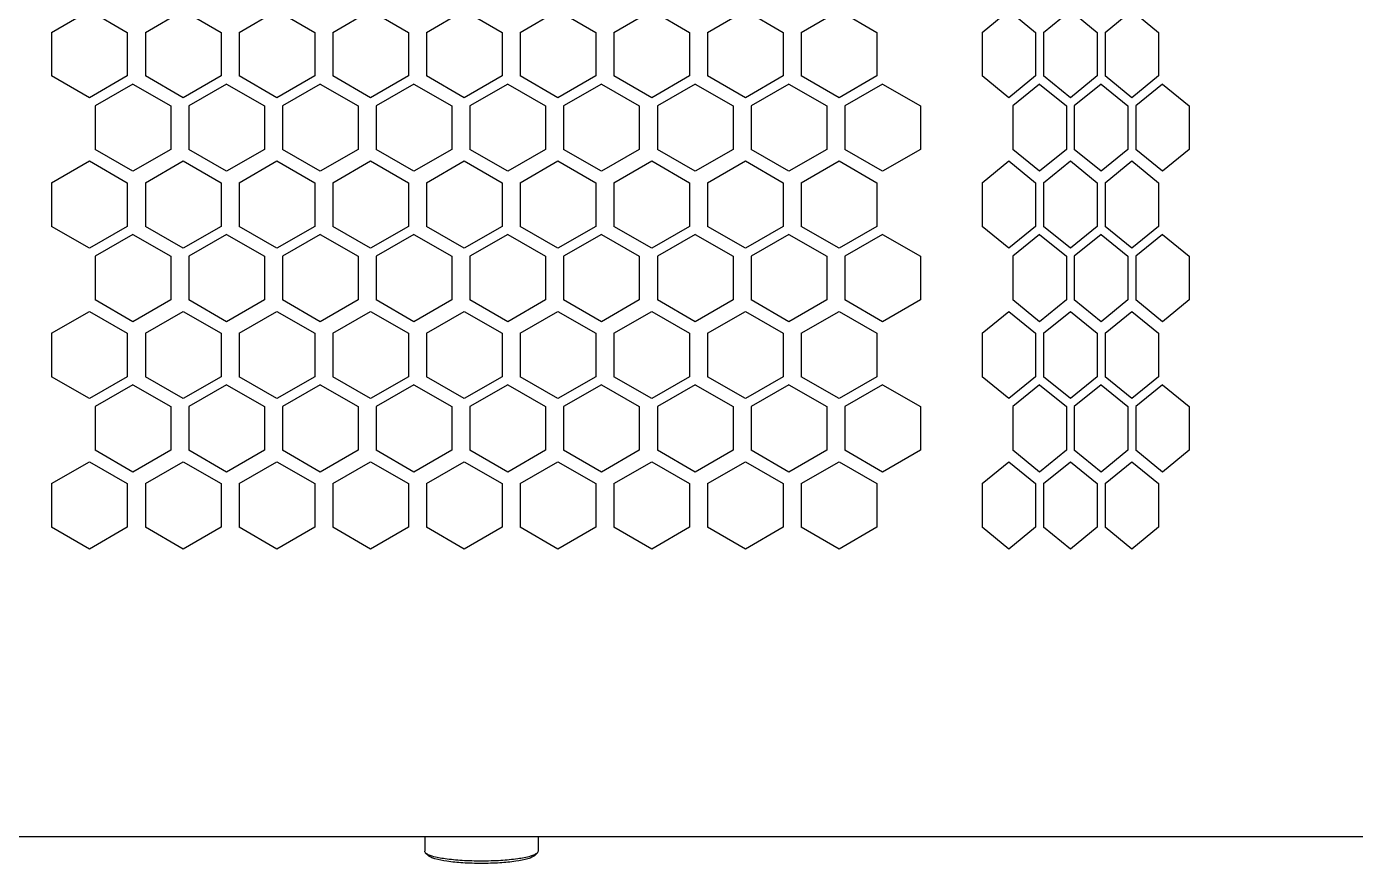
# Model space of a CAD drawing. Header units: millimetres. Extents: x 55614 to 110757, y -66981 to -47484.
# Drawn here: x 77735.6 to 77876.3, y -54848.3 to -54759.7 of the extents above; entities that cross this region are included whole.
import ezdxf

# ---------------------------------------------------------------- set-up
doc = ezdxf.new("R2010")
doc.units = ezdxf.units.MM
doc.layers.add('4215-0412-2-1_0', color=7, linetype='Continuous')
doc.layers.add('SONGBUTUO-M4-8_0', color=7, linetype='Continuous')
doc.layers.add('THICK', color=7, linetype='Continuous', lineweight=0)

# ---------------------------------------------------------------- blocks, each defined once
blk = doc.blocks.new('RU67I6756')
at = {"layer": '4215-0412-2-1_0', "color": 0, "linetype": 'Continuous'}
for p, q in [((24439.14, 16376.53), (24443.14, 16378.84)), ((24443.14, 16378.84), (24447.15, 16376.53)), ((24449.06, 16376.53), (24453.06, 16378.84)), ((24453.06, 16378.84), (24457.07, 16376.53)), ((24458.98, 16376.53), (24462.98, 16378.84)), ((24462.98, 16378.84), (24466.99, 16376.53)), ((24468.9, 16376.53), (24472.9, 16378.84)), ((24472.9, 16378.84), (24476.91, 16376.53)), ((24478.82, 16376.53), (24482.82, 16378.84)), ((24482.82, 16378.84), (24486.83, 16376.53)), ((24488.74, 16376.53), (24492.74, 16378.84)), ((24492.74, 16378.84), (24496.75, 16376.53)), ((24498.66, 16376.53), (24502.66, 16378.84)), ((24502.66, 16378.84), (24506.67, 16376.53)), ((24508.58, 16376.53), (24512.58, 16378.84)), ((24512.58, 16378.84), (24516.59, 16376.53)), ((24518.5, 16376.53), (24522.5, 16378.84)), ((24522.5, 16378.84), (24526.51, 16376.53)), ((24537.65, 16376.53), (24540.47, 16378.84)), ((24540.47, 16378.84), (24543.3, 16376.53)), ((24544.15, 16376.53), (24546.98, 16378.84)), ((24546.98, 16378.84), (24549.81, 16376.53)), ((24550.66, 16376.53), (24553.49, 16378.84)), ((24553.49, 16378.84), (24556.31, 16376.53)), ((24439.14, 16376.53), (24439.14, 16371.91)), ((24447.15, 16376.53), (24447.15, 16371.91)), ((24449.06, 16376.53), (24449.06, 16371.91)), ((24457.07, 16376.53), (24457.07, 16371.91)), ((24458.98, 16376.53), (24458.98, 16371.91)), ((24466.99, 16376.53), (24466.99, 16371.91)), ((24468.9, 16376.53), (24468.9, 16371.91)), ((24476.91, 16376.53), (24476.91, 16371.91)), ((24478.82, 16376.53), (24478.82, 16371.91)), ((24486.83, 16376.53), (24486.83, 16371.91)), ((24488.74, 16376.53), (24488.74, 16371.91)), ((24496.75, 16376.53), (24496.75, 16371.91)), ((24498.66, 16376.53), (24498.66, 16371.91)), ((24506.67, 16376.53), (24506.67, 16371.91)), ((24508.58, 16376.53), (24508.58, 16371.91)), ((24516.59, 16376.53), (24516.59, 16371.91)), ((24518.5, 16376.53), (24518.5, 16371.91)), ((24526.51, 16376.53), (24526.51, 16371.91)), ((24537.65, 16376.53), (24537.65, 16371.91)), ((24543.3, 16376.53), (24543.3, 16371.91)), ((24544.15, 16376.53), (24544.15, 16371.91)), ((24549.81, 16376.53), (24549.81, 16371.91)), ((24550.66, 16376.53), (24550.66, 16371.91)), ((24556.31, 16376.53), (24556.31, 16371.91)), ((24443.14, 16369.6), (24439.14, 16371.91)), ((24447.15, 16371.91), (24443.14, 16369.6)), ((24447.74, 16371.06), (24443.74, 16368.75)), ((24447.74, 16371.06), (24451.75, 16368.75)), ((24453.06, 16369.6), (24449.06, 16371.91)), ((24457.07, 16371.91), (24453.06, 16369.6)), ((24457.66, 16371.06), (24453.66, 16368.75)), ((24457.66, 16371.06), (24461.67, 16368.75)), ((24462.98, 16369.6), (24458.98, 16371.91)), ((24466.99, 16371.91), (24462.98, 16369.6)), ((24467.58, 16371.06), (24463.58, 16368.75)), ((24467.58, 16371.06), (24471.59, 16368.75)), ((24472.9, 16369.6), (24468.9, 16371.91)), ((24476.91, 16371.91), (24472.9, 16369.6)), ((24477.5, 16371.06), (24473.5, 16368.75)), ((24477.5, 16371.06), (24481.51, 16368.75)), ((24482.82, 16369.6), (24478.82, 16371.91)), ((24486.83, 16371.91), (24482.82, 16369.6)), ((24487.42, 16371.06), (24483.42, 16368.75)), ((24487.42, 16371.06), (24491.43, 16368.75)), ((24492.74, 16369.6), (24488.74, 16371.91)), ((24496.75, 16371.91), (24492.74, 16369.6)), ((24497.34, 16371.06), (24493.34, 16368.75)), ((24497.34, 16371.06), (24501.35, 16368.75)), ((24502.66, 16369.6), (24498.66, 16371.91)), ((24506.67, 16371.91), (24502.66, 16369.6)), ((24507.26, 16371.06), (24503.26, 16368.75)), ((24507.26, 16371.06), (24511.27, 16368.75)), ((24512.58, 16369.6), (24508.58, 16371.91)), ((24516.59, 16371.91), (24512.58, 16369.6)), ((24517.18, 16371.06), (24513.18, 16368.75)), ((24517.18, 16371.06), (24521.19, 16368.75)), ((24522.5, 16369.6), (24518.5, 16371.91)), ((24526.51, 16371.91), (24522.5, 16369.6)), ((24527.1, 16371.06), (24523.1, 16368.75)), ((24527.1, 16371.06), (24531.11, 16368.75)), ((24540.47, 16369.6), (24537.65, 16371.91)), ((24543.3, 16371.91), (24540.47, 16369.6)), ((24543.73, 16371.06), (24540.9, 16368.75)), ((24543.73, 16371.06), (24546.56, 16368.75)), ((24546.98, 16369.6), (24544.15, 16371.91)), ((24549.81, 16371.91), (24546.98, 16369.6)), ((24550.23, 16371.06), (24547.4, 16368.75)), ((24550.23, 16371.06), (24553.06, 16368.75)), ((24553.49, 16369.6), (24550.66, 16371.91)), ((24556.31, 16371.91), (24553.49, 16369.6)), ((24556.74, 16371.06), (24553.91, 16368.75)), ((24556.74, 16371.06), (24559.57, 16368.75)), ((24443.74, 16368.75), (24443.74, 16364.13)), ((24451.75, 16368.75), (24451.75, 16364.13)), ((24453.66, 16368.75), (24453.66, 16364.13)), ((24461.67, 16368.75), (24461.67, 16364.13)), ((24463.58, 16368.75), (24463.58, 16364.13)), ((24471.59, 16368.75), (24471.59, 16364.13)), ((24473.5, 16368.75), (24473.5, 16364.13)), ((24481.51, 16368.75), (24481.51, 16364.13)), ((24483.42, 16368.75), (24483.42, 16364.13)), ((24491.43, 16368.75), (24491.43, 16364.13)), ((24493.34, 16368.75), (24493.34, 16364.13)), ((24501.35, 16368.75), (24501.35, 16364.13)), ((24503.26, 16368.75), (24503.26, 16364.13)), ((24511.27, 16368.75), (24511.27, 16364.13)), ((24513.18, 16368.75), (24513.18, 16364.13)), ((24521.19, 16368.75), (24521.19, 16364.13)), ((24523.1, 16368.75), (24523.1, 16364.13)), ((24531.11, 16368.75), (24531.11, 16364.13)), ((24540.9, 16368.75), (24540.9, 16364.13)), ((24546.56, 16368.75), (24546.56, 16364.13)), ((24547.4, 16368.75), (24547.4, 16364.13)), ((24553.06, 16368.75), (24553.06, 16364.13)), ((24553.91, 16368.75), (24553.91, 16364.13)), ((24559.57, 16368.75), (24559.57, 16364.13)), ((24447.74, 16361.82), (24443.74, 16364.13)), ((24451.75, 16364.13), (24447.74, 16361.82)), ((24457.66, 16361.82), (24453.66, 16364.13)), ((24461.67, 16364.13), (24457.66, 16361.82)), ((24467.58, 16361.82), (24463.58, 16364.13)), ((24471.59, 16364.13), (24467.58, 16361.82)), ((24477.5, 16361.82), (24473.5, 16364.13)), ((24481.51, 16364.13), (24477.5, 16361.82)), ((24487.42, 16361.82), (24483.42, 16364.13)), ((24491.43, 16364.13), (24487.42, 16361.82)), ((24497.34, 16361.82), (24493.34, 16364.13)), ((24501.35, 16364.13), (24497.34, 16361.82)), ((24507.26, 16361.82), (24503.26, 16364.13)), ((24511.27, 16364.13), (24507.26, 16361.82)), ((24517.18, 16361.82), (24513.18, 16364.13)), ((24521.19, 16364.13), (24517.18, 16361.82)), ((24527.1, 16361.82), (24523.1, 16364.13)), ((24531.11, 16364.13), (24527.1, 16361.82)), ((24543.73, 16361.82), (24540.9, 16364.13)), ((24546.56, 16364.13), (24543.73, 16361.82)), ((24550.23, 16361.82), (24547.4, 16364.13)), ((24553.06, 16364.13), (24550.23, 16361.82)), ((24556.74, 16361.82), (24553.91, 16364.13)), ((24559.57, 16364.13), (24556.74, 16361.82)), ((24439.14, 16360.6), (24443.14, 16362.91)), ((24443.14, 16362.91), (24447.15, 16360.6)), ((24449.06, 16360.6), (24453.06, 16362.91)), ((24453.06, 16362.91), (24457.07, 16360.6)), ((24458.98, 16360.6), (24462.98, 16362.91)), ((24462.98, 16362.91), (24466.99, 16360.6)), ((24468.9, 16360.6), (24472.9, 16362.91)), ((24472.9, 16362.91), (24476.91, 16360.6)), ((24478.82, 16360.6), (24482.82, 16362.91)), ((24482.82, 16362.91), (24486.83, 16360.6)), ((24488.74, 16360.6), (24492.74, 16362.91)), ((24492.74, 16362.91), (24496.75, 16360.6)), ((24498.66, 16360.6), (24502.66, 16362.91)), ((24502.66, 16362.91), (24506.67, 16360.6)), ((24508.58, 16360.6), (24512.58, 16362.91)), ((24512.58, 16362.91), (24516.59, 16360.6)), ((24518.5, 16360.6), (24522.5, 16362.91)), ((24522.5, 16362.91), (24526.51, 16360.6)), ((24537.65, 16360.6), (24540.47, 16362.91)), ((24540.47, 16362.91), (24543.3, 16360.6)), ((24544.15, 16360.6), (24546.98, 16362.91)), ((24546.98, 16362.91), (24549.81, 16360.6)), ((24550.66, 16360.6), (24553.49, 16362.91)), ((24553.49, 16362.91), (24556.31, 16360.6)), ((24439.14, 16360.6), (24439.14, 16355.98)), ((24447.15, 16360.6), (24447.15, 16355.98)), ((24449.06, 16360.6), (24449.06, 16355.98)), ((24457.07, 16360.6), (24457.07, 16355.98)), ((24458.98, 16360.6), (24458.98, 16355.98)), ((24466.99, 16360.6), (24466.99, 16355.98)), ((24468.9, 16360.6), (24468.9, 16355.98)), ((24476.91, 16360.6), (24476.91, 16355.98)), ((24478.82, 16360.6), (24478.82, 16355.98)), ((24486.83, 16360.6), (24486.83, 16355.98)), ((24488.74, 16360.6), (24488.74, 16355.98)), ((24496.75, 16360.6), (24496.75, 16355.98)), ((24498.66, 16360.6), (24498.66, 16355.98)), ((24506.67, 16360.6), (24506.67, 16355.98)), ((24508.58, 16360.6), (24508.58, 16355.98)), ((24516.59, 16360.6), (24516.59, 16355.98)), ((24518.5, 16360.6), (24518.5, 16355.98)), ((24526.51, 16360.6), (24526.51, 16355.98)), ((24537.65, 16360.6), (24537.65, 16355.98)), ((24543.3, 16360.6), (24543.3, 16355.98)), ((24544.15, 16360.6), (24544.15, 16355.98)), ((24549.81, 16360.6), (24549.81, 16355.98)), ((24550.66, 16360.6), (24550.66, 16355.98)), ((24556.31, 16360.6), (24556.31, 16355.98)), ((24443.14, 16353.67), (24439.14, 16355.98)), ((24447.15, 16355.98), (24443.14, 16353.67)), ((24453.06, 16353.67), (24449.06, 16355.98)), ((24457.07, 16355.98), (24453.06, 16353.67)), ((24462.98, 16353.67), (24458.98, 16355.98)), ((24466.99, 16355.98), (24462.98, 16353.67)), ((24472.9, 16353.67), (24468.9, 16355.98)), ((24476.91, 16355.98), (24472.9, 16353.67)), ((24482.82, 16353.67), (24478.82, 16355.98)), ((24486.83, 16355.98), (24482.82, 16353.67)), ((24492.74, 16353.67), (24488.74, 16355.98)), ((24496.75, 16355.98), (24492.74, 16353.67)), ((24502.66, 16353.67), (24498.66, 16355.98)), ((24506.67, 16355.98), (24502.66, 16353.67)), ((24512.58, 16353.67), (24508.58, 16355.98)), ((24516.59, 16355.98), (24512.58, 16353.67)), ((24522.5, 16353.67), (24518.5, 16355.98)), ((24526.51, 16355.98), (24522.5, 16353.67)), ((24540.47, 16353.67), (24537.65, 16355.98)), ((24543.3, 16355.98), (24540.47, 16353.67)), ((24546.98, 16353.67), (24544.15, 16355.98)), ((24549.81, 16355.98), (24546.98, 16353.67)), ((24553.49, 16353.67), (24550.66, 16355.98)), ((24556.31, 16355.98), (24553.49, 16353.67)), ((24447.74, 16355.13), (24443.74, 16352.82)), ((24447.74, 16355.13), (24451.75, 16352.82)), ((24457.66, 16355.13), (24453.66, 16352.82)), ((24457.66, 16355.13), (24461.67, 16352.82)), ((24467.58, 16355.13), (24463.58, 16352.82)), ((24467.58, 16355.13), (24471.59, 16352.82)), ((24477.5, 16355.13), (24473.5, 16352.82)), ((24477.5, 16355.13), (24481.51, 16352.82)), ((24487.42, 16355.13), (24483.42, 16352.82)), ((24487.42, 16355.13), (24491.43, 16352.82)), ((24497.34, 16355.13), (24493.34, 16352.82)), ((24497.34, 16355.13), (24501.35, 16352.82)), ((24507.26, 16355.13), (24503.26, 16352.82)), ((24507.26, 16355.13), (24511.27, 16352.82)), ((24517.18, 16355.13), (24513.18, 16352.82)), ((24517.18, 16355.13), (24521.19, 16352.82)), ((24527.1, 16355.13), (24523.1, 16352.82)), ((24527.1, 16355.13), (24531.11, 16352.82)), ((24543.73, 16355.13), (24540.9, 16352.82)), ((24543.73, 16355.13), (24546.56, 16352.82)), ((24550.23, 16355.13), (24547.4, 16352.82)), ((24550.23, 16355.13), (24553.06, 16352.82)), ((24556.74, 16355.13), (24553.91, 16352.82)), ((24556.74, 16355.13), (24559.57, 16352.82)), ((24443.74, 16352.82), (24443.74, 16348.2)), ((24451.75, 16352.82), (24451.75, 16348.2)), ((24453.66, 16352.82), (24453.66, 16348.2)), ((24461.67, 16352.82), (24461.67, 16348.2)), ((24463.58, 16352.82), (24463.58, 16348.2)), ((24471.59, 16352.82), (24471.59, 16348.2)), ((24473.5, 16352.82), (24473.5, 16348.2)), ((24481.51, 16352.82), (24481.51, 16348.2)), ((24483.42, 16352.82), (24483.42, 16348.2)), ((24491.43, 16352.82), (24491.43, 16348.2)), ((24493.34, 16352.82), (24493.34, 16348.2)), ((24501.35, 16352.82), (24501.35, 16348.2)), ((24503.26, 16352.82), (24503.26, 16348.2)), ((24511.27, 16352.82), (24511.27, 16348.2)), ((24513.18, 16352.82), (24513.18, 16348.2)), ((24521.19, 16352.82), (24521.19, 16348.2)), ((24523.1, 16352.82), (24523.1, 16348.2)), ((24531.11, 16352.82), (24531.11, 16348.2)), ((24540.9, 16352.82), (24540.9, 16348.2)), ((24546.56, 16352.82), (24546.56, 16348.2)), ((24547.4, 16352.82), (24547.4, 16348.2)), ((24553.06, 16352.82), (24553.06, 16348.2)), ((24553.91, 16352.82), (24553.91, 16348.2)), ((24559.57, 16352.82), (24559.57, 16348.2)), ((24447.74, 16345.89), (24443.74, 16348.2)), ((24451.75, 16348.2), (24447.74, 16345.89)), ((24457.66, 16345.89), (24453.66, 16348.2)), ((24461.67, 16348.2), (24457.66, 16345.89)), ((24467.58, 16345.89), (24463.58, 16348.2)), ((24471.59, 16348.2), (24467.58, 16345.89)), ((24477.5, 16345.89), (24473.5, 16348.2)), ((24481.51, 16348.2), (24477.5, 16345.89)), ((24487.42, 16345.89), (24483.42, 16348.2)), ((24491.43, 16348.2), (24487.42, 16345.89)), ((24497.34, 16345.89), (24493.34, 16348.2)), ((24501.35, 16348.2), (24497.34, 16345.89)), ((24507.26, 16345.89), (24503.26, 16348.2)), ((24511.27, 16348.2), (24507.26, 16345.89)), ((24517.18, 16345.89), (24513.18, 16348.2)), ((24521.19, 16348.2), (24517.18, 16345.89)), ((24527.1, 16345.89), (24523.1, 16348.2)), ((24531.11, 16348.2), (24527.1, 16345.89)), ((24543.73, 16345.89), (24540.9, 16348.2)), ((24546.56, 16348.2), (24543.73, 16345.89)), ((24550.23, 16345.89), (24547.4, 16348.2)), ((24553.06, 16348.2), (24550.23, 16345.89)), ((24556.74, 16345.89), (24553.91, 16348.2)), ((24559.57, 16348.2), (24556.74, 16345.89)), ((24439.14, 16344.67), (24443.14, 16346.98)), ((24443.14, 16346.98), (24447.15, 16344.67)), ((24449.06, 16344.67), (24453.06, 16346.98)), ((24453.06, 16346.98), (24457.07, 16344.67)), ((24458.98, 16344.67), (24462.98, 16346.98)), ((24462.98, 16346.98), (24466.99, 16344.67)), ((24468.9, 16344.67), (24472.9, 16346.98)), ((24472.9, 16346.98), (24476.91, 16344.67)), ((24478.82, 16344.67), (24482.82, 16346.98)), ((24482.82, 16346.98), (24486.83, 16344.67)), ((24488.74, 16344.67), (24492.74, 16346.98)), ((24492.74, 16346.98), (24496.75, 16344.67)), ((24498.66, 16344.67), (24502.66, 16346.98)), ((24502.66, 16346.98), (24506.67, 16344.67)), ((24508.58, 16344.67), (24512.58, 16346.98)), ((24512.58, 16346.98), (24516.59, 16344.67)), ((24518.5, 16344.67), (24522.5, 16346.98)), ((24522.5, 16346.98), (24526.51, 16344.67)), ((24537.65, 16344.67), (24540.47, 16346.98)), ((24540.47, 16346.98), (24543.3, 16344.67)), ((24544.15, 16344.67), (24546.98, 16346.98)), ((24546.98, 16346.98), (24549.81, 16344.67)), ((24550.66, 16344.67), (24553.49, 16346.98)), ((24553.49, 16346.98), (24556.31, 16344.67)), ((24439.14, 16344.67), (24439.14, 16340.05)), ((24447.15, 16344.67), (24447.15, 16340.05)), ((24449.06, 16344.67), (24449.06, 16340.05)), ((24457.07, 16344.67), (24457.07, 16340.05)), ((24458.98, 16344.67), (24458.98, 16340.05)), ((24466.99, 16344.67), (24466.99, 16340.05)), ((24468.9, 16344.67), (24468.9, 16340.05)), ((24476.91, 16344.67), (24476.91, 16340.05)), ((24478.82, 16344.67), (24478.82, 16340.05)), ((24486.83, 16344.67), (24486.83, 16340.05)), ((24488.74, 16344.67), (24488.74, 16340.05)), ((24496.75, 16344.67), (24496.75, 16340.05)), ((24498.66, 16344.67), (24498.66, 16340.05)), ((24506.67, 16344.67), (24506.67, 16340.05)), ((24508.58, 16344.67), (24508.58, 16340.05)), ((24516.59, 16344.67), (24516.59, 16340.05)), ((24518.5, 16344.67), (24518.5, 16340.05)), ((24526.51, 16344.67), (24526.51, 16340.05)), ((24537.65, 16344.67), (24537.65, 16340.05)), ((24543.3, 16344.67), (24543.3, 16340.05)), ((24544.15, 16344.67), (24544.15, 16340.05)), ((24549.81, 16344.67), (24549.81, 16340.05)), ((24550.66, 16344.67), (24550.66, 16340.05)), ((24556.31, 16344.67), (24556.31, 16340.05)), ((24443.14, 16337.74), (24439.14, 16340.05)), ((24447.15, 16340.05), (24443.14, 16337.74)), ((24453.06, 16337.74), (24449.06, 16340.05)), ((24457.07, 16340.05), (24453.06, 16337.74)), ((24462.98, 16337.74), (24458.98, 16340.05)), ((24466.99, 16340.05), (24462.98, 16337.74)), ((24472.9, 16337.74), (24468.9, 16340.05)), ((24476.91, 16340.05), (24472.9, 16337.74)), ((24482.82, 16337.74), (24478.82, 16340.05)), ((24486.83, 16340.05), (24482.82, 16337.74)), ((24492.74, 16337.74), (24488.74, 16340.05)), ((24496.75, 16340.05), (24492.74, 16337.74)), ((24502.66, 16337.74), (24498.66, 16340.05)), ((24506.67, 16340.05), (24502.66, 16337.74)), ((24512.58, 16337.74), (24508.58, 16340.05)), ((24516.59, 16340.05), (24512.58, 16337.74)), ((24522.5, 16337.74), (24518.5, 16340.05)), ((24526.51, 16340.05), (24522.5, 16337.74)), ((24540.47, 16337.74), (24537.65, 16340.05)), ((24543.3, 16340.05), (24540.47, 16337.74)), ((24546.98, 16337.74), (24544.15, 16340.05)), ((24549.81, 16340.05), (24546.98, 16337.74)), ((24553.49, 16337.74), (24550.66, 16340.05)), ((24556.31, 16340.05), (24553.49, 16337.74)), ((24447.74, 16339.2), (24443.74, 16336.89)), ((24447.74, 16339.2), (24451.75, 16336.89)), ((24457.66, 16339.2), (24453.66, 16336.89)), ((24457.66, 16339.2), (24461.67, 16336.89)), ((24467.58, 16339.2), (24463.58, 16336.89)), ((24467.58, 16339.2), (24471.59, 16336.89)), ((24477.5, 16339.2), (24473.5, 16336.89)), ((24477.5, 16339.2), (24481.51, 16336.89)), ((24487.42, 16339.2), (24483.42, 16336.89)), ((24487.42, 16339.2), (24491.43, 16336.89)), ((24497.34, 16339.2), (24493.34, 16336.89)), ((24497.34, 16339.2), (24501.35, 16336.89)), ((24507.26, 16339.2), (24503.26, 16336.89)), ((24507.26, 16339.2), (24511.27, 16336.89)), ((24517.18, 16339.2), (24513.18, 16336.89)), ((24517.18, 16339.2), (24521.19, 16336.89)), ((24527.1, 16339.2), (24523.1, 16336.89)), ((24527.1, 16339.2), (24531.11, 16336.89)), ((24543.73, 16339.2), (24540.9, 16336.89)), ((24543.73, 16339.2), (24546.56, 16336.89)), ((24550.23, 16339.2), (24547.4, 16336.89)), ((24550.23, 16339.2), (24553.06, 16336.89)), ((24556.74, 16339.2), (24553.91, 16336.89)), ((24556.74, 16339.2), (24559.57, 16336.89)), ((24443.74, 16336.89), (24443.74, 16332.27)), ((24451.75, 16336.89), (24451.75, 16332.27)), ((24453.66, 16336.89), (24453.66, 16332.27)), ((24461.67, 16336.89), (24461.67, 16332.27)), ((24463.58, 16336.89), (24463.58, 16332.27)), ((24471.59, 16336.89), (24471.59, 16332.27)), ((24473.5, 16336.89), (24473.5, 16332.27)), ((24481.51, 16336.89), (24481.51, 16332.27)), ((24483.42, 16336.89), (24483.42, 16332.27)), ((24491.43, 16336.89), (24491.43, 16332.27)), ((24493.34, 16336.89), (24493.34, 16332.27)), ((24501.35, 16336.89), (24501.35, 16332.27)), ((24503.26, 16336.89), (24503.26, 16332.27)), ((24511.27, 16336.89), (24511.27, 16332.27)), ((24513.18, 16336.89), (24513.18, 16332.27)), ((24521.19, 16336.89), (24521.19, 16332.27)), ((24523.1, 16336.89), (24523.1, 16332.27)), ((24531.11, 16336.89), (24531.11, 16332.27)), ((24540.9, 16336.89), (24540.9, 16332.27)), ((24546.56, 16336.89), (24546.56, 16332.27)), ((24547.4, 16336.89), (24547.4, 16332.27)), ((24553.06, 16336.89), (24553.06, 16332.27)), ((24553.91, 16336.89), (24553.91, 16332.27)), ((24559.57, 16336.89), (24559.57, 16332.27)), ((24447.74, 16329.96), (24443.74, 16332.27)), ((24451.75, 16332.27), (24447.74, 16329.96)), ((24457.66, 16329.96), (24453.66, 16332.27)), ((24461.67, 16332.27), (24457.66, 16329.96)), ((24467.58, 16329.96), (24463.58, 16332.27)), ((24471.59, 16332.27), (24467.58, 16329.96)), ((24477.5, 16329.96), (24473.5, 16332.27)), ((24481.51, 16332.27), (24477.5, 16329.96)), ((24487.42, 16329.96), (24483.42, 16332.27)), ((24491.43, 16332.27), (24487.42, 16329.96)), ((24497.34, 16329.96), (24493.34, 16332.27)), ((24501.35, 16332.27), (24497.34, 16329.96)), ((24507.26, 16329.96), (24503.26, 16332.27)), ((24511.27, 16332.27), (24507.26, 16329.96)), ((24517.18, 16329.96), (24513.18, 16332.27)), ((24521.19, 16332.27), (24517.18, 16329.96)), ((24527.1, 16329.96), (24523.1, 16332.27)), ((24531.11, 16332.27), (24527.1, 16329.96)), ((24543.73, 16329.96), (24540.9, 16332.27)), ((24546.56, 16332.27), (24543.73, 16329.96)), ((24550.23, 16329.96), (24547.4, 16332.27)), ((24553.06, 16332.27), (24550.23, 16329.96)), ((24556.74, 16329.96), (24553.91, 16332.27)), ((24559.57, 16332.27), (24556.74, 16329.96)), ((24439.14, 16328.74), (24443.14, 16331.05)), ((24443.14, 16331.05), (24447.15, 16328.74)), ((24449.06, 16328.74), (24453.06, 16331.05)), ((24453.06, 16331.05), (24457.07, 16328.74)), ((24458.98, 16328.74), (24462.98, 16331.05)), ((24462.98, 16331.05), (24466.99, 16328.74)), ((24468.9, 16328.74), (24472.9, 16331.05)), ((24472.9, 16331.05), (24476.91, 16328.74)), ((24478.82, 16328.74), (24482.82, 16331.05)), ((24482.82, 16331.05), (24486.83, 16328.74)), ((24488.74, 16328.74), (24492.74, 16331.05)), ((24492.74, 16331.05), (24496.75, 16328.74)), ((24498.66, 16328.74), (24502.66, 16331.05)), ((24502.66, 16331.05), (24506.67, 16328.74)), ((24508.58, 16328.74), (24512.58, 16331.05)), ((24512.58, 16331.05), (24516.59, 16328.74)), ((24518.5, 16328.74), (24522.5, 16331.05)), ((24522.5, 16331.05), (24526.51, 16328.74)), ((24537.65, 16328.74), (24540.47, 16331.05)), ((24540.47, 16331.05), (24543.3, 16328.74)), ((24544.15, 16328.74), (24546.98, 16331.05)), ((24546.98, 16331.05), (24549.81, 16328.74)), ((24550.66, 16328.74), (24553.49, 16331.05)), ((24553.49, 16331.05), (24556.31, 16328.74)), ((24439.14, 16328.74), (24439.14, 16324.12)), ((24447.15, 16328.74), (24447.15, 16324.12)), ((24449.06, 16328.74), (24449.06, 16324.12)), ((24457.07, 16328.74), (24457.07, 16324.12)), ((24458.98, 16328.74), (24458.98, 16324.12)), ((24466.99, 16328.74), (24466.99, 16324.12)), ((24468.9, 16328.74), (24468.9, 16324.12)), ((24476.91, 16328.74), (24476.91, 16324.12)), ((24478.82, 16328.74), (24478.82, 16324.12)), ((24486.83, 16328.74), (24486.83, 16324.12)), ((24488.74, 16328.74), (24488.74, 16324.12)), ((24496.75, 16328.74), (24496.75, 16324.12)), ((24498.66, 16328.74), (24498.66, 16324.12)), ((24506.67, 16328.74), (24506.67, 16324.12)), ((24508.58, 16328.74), (24508.58, 16324.12)), ((24516.59, 16328.74), (24516.59, 16324.12)), ((24518.5, 16328.74), (24518.5, 16324.12)), ((24526.51, 16328.74), (24526.51, 16324.12)), ((24537.65, 16328.74), (24537.65, 16324.12)), ((24543.3, 16328.74), (24543.3, 16324.12)), ((24544.15, 16328.74), (24544.15, 16324.12)), ((24549.81, 16328.74), (24549.81, 16324.12)), ((24550.66, 16328.74), (24550.66, 16324.12)), ((24556.31, 16328.74), (24556.31, 16324.12)), ((24443.14, 16321.81), (24439.14, 16324.12)), ((24447.15, 16324.12), (24443.14, 16321.81)), ((24453.06, 16321.81), (24449.06, 16324.12)), ((24457.07, 16324.12), (24453.06, 16321.81)), ((24462.98, 16321.81), (24458.98, 16324.12)), ((24466.99, 16324.12), (24462.98, 16321.81)), ((24472.9, 16321.81), (24468.9, 16324.12)), ((24476.91, 16324.12), (24472.9, 16321.81)), ((24482.82, 16321.81), (24478.82, 16324.12)), ((24486.83, 16324.12), (24482.82, 16321.81)), ((24492.74, 16321.81), (24488.74, 16324.12)), ((24496.75, 16324.12), (24492.74, 16321.81)), ((24502.66, 16321.81), (24498.66, 16324.12)), ((24506.67, 16324.12), (24502.66, 16321.81)), ((24512.58, 16321.81), (24508.58, 16324.12)), ((24516.59, 16324.12), (24512.58, 16321.81)), ((24522.5, 16321.81), (24518.5, 16324.12)), ((24526.51, 16324.12), (24522.5, 16321.81)), ((24540.47, 16321.81), (24537.65, 16324.12)), ((24543.3, 16324.12), (24540.47, 16321.81)), ((24546.98, 16321.81), (24544.15, 16324.12)), ((24549.81, 16324.12), (24546.98, 16321.81)), ((24553.49, 16321.81), (24550.66, 16324.12)), ((24556.31, 16324.12), (24553.49, 16321.81)), ((24398.98, 16291.35), (25089.13, 16291.35))]:
    blk.add_line(p, q, dxfattribs=at)
at = {"layer": 'SONGBUTUO-M4-8_0', "color": 0, "linetype": 'Continuous'}
for p, q in [((24478.63, 16291.35), (24478.63, 16289.8)), ((24490.63, 16291.35), (24490.63, 16289.8)), ((24479.02, 16289.33), (24478.73, 16289.61)), ((24490.25, 16289.33), (24490.54, 16289.61))]:
    blk.add_line(p, q, dxfattribs=at)
for points, knots in [([(24478.73, 16289.61), (24478.71, 16289.63), (24478.67, 16289.68), (24478.63, 16289.75), (24478.63, 16289.8)], [0, 0, 0, 0, 0.293305, 1, 1, 1, 1]), ([(24490.54, 16289.61), (24490.46, 16289.54), (24490.23, 16289.41), (24489.55, 16289.17), (24488.34, 16288.96), (24486.61, 16288.79), (24484.63, 16288.74), (24482.66, 16288.79), (24480.93, 16288.96), (24479.72, 16289.17), (24479.04, 16289.41), (24478.81, 16289.54), (24478.73, 16289.61)], [0, 0, 0, 0, 0.026891, 0.066115, 0.179624, 0.329933, 0.5, 0.670067, 0.820376, 0.933885, 0.973109, 1, 1, 1, 1]), ([(24490.63, 16289.8), (24490.63, 16289.75), (24490.6, 16289.68), (24490.56, 16289.63), (24490.54, 16289.61)], [0, 0, 0, 0, 0.706695, 1, 1, 1, 1]), ([(24490.25, 16289.33), (24490.17, 16289.26), (24489.95, 16289.13), (24489.3, 16288.91), (24488.15, 16288.7), (24486.51, 16288.55), (24484.63, 16288.49), (24482.76, 16288.55), (24481.11, 16288.7), (24479.97, 16288.91), (24479.32, 16289.13), (24479.1, 16289.26), (24479.02, 16289.33)], [0, 0, 0, 0, 0.026894, 0.06612, 0.17963, 0.329937, 0.5, 0.670063, 0.82037, 0.93388, 0.973106, 1, 1, 1, 1])]:
    blk.add_open_spline(points, degree=3, knots=knots, dxfattribs=at)

msp = doc.modelspace()

# ---------------------------------------------------------------- block references
at = {"layer": 'THICK', "lineweight": -3}
msp.add_blockref('RU67I6756', (53299.141, -71136.859), dxfattribs=at)

doc.saveas('drawing.dxf')
